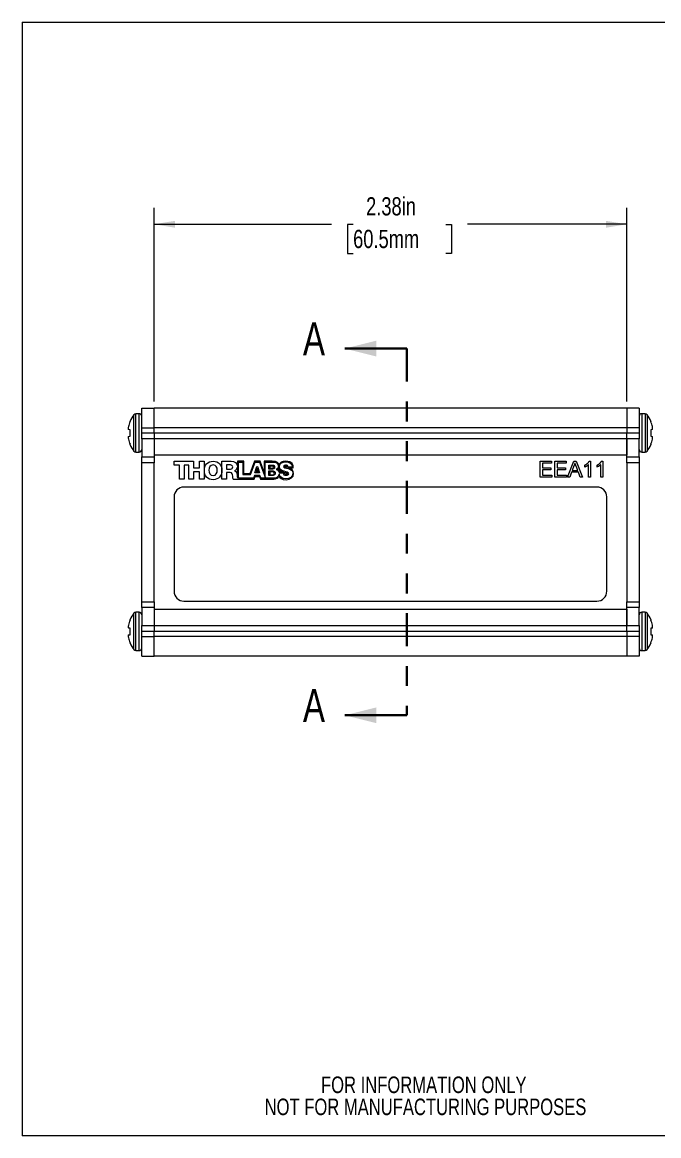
# Paper-space layout 'Inside Dim' of a CAD drawing. Header units: inches. Extents: x 0.04 to 7.3, y 0.02 to 5.63.
# Drawn here: x 0.04 to 3.25, y 0.02 to 5.63 of the extents above; entities that cross this region are included whole.
import ezdxf

# ---------------------------------------------------------------- set-up
doc = ezdxf.new("R2010")
doc.units = ezdxf.units.IN
doc.header["$MEASUREMENT"] = 0
doc.linetypes.add('PHANTOM', pattern=[0.5, 0.25, -0.05, 0.05, -0.05, 0.05, -0.05])
doc.styles.add('SLDTEXTSTYLE0', font='TXT', dxfattribs={"width": 0.75})
doc.dimstyles.new('SLDDIMSTYLE0', dxfattribs={"dimtxt": 0.091864, "dimasz": 0.104, "dimexe": 0, "dimexo": 0.0625, "dimgap": 0.022966, "dimtad": 0, "dimtih": 1, "dimtoh": 1, "dimrnd": 1e-09, "dimzin": 12, "dimdsep": 46, "dimtxsty": 'SLDTEXTSTYLE0', "dimsah": 1, "dimcen": 0.09, "dimadec": 0, "dimazin": 3, "dimtfac": 1, "dimtofl": 0, "dimtmove": 0, "dimatfit": 3, "dimfxl": 1, "dimfrac": 2, "dimtolj": 1, "dimtzin": 12, "dimarcsym": 0})

# ---------------------------------------------------------------- blocks, each defined once
blk = doc.blocks.new('SW_NOTE_4')
at = {"color": 0, "linetype": 'Continuous', "lineweight": 0, "ltscale": 0.666667, "char_height": 0.083333, "attachment_point": 2, "style": 'SLDTEXTSTYLE0'}
for s, insert in [('FOR INFORMATION ONLY', (0.6576, 0.1074)), ('NOT FOR MANUFACTURING PURPOSES', (0.6661, -0.0037))]:
    blk.add_mtext(s, dxfattribs=dict(at, insert=insert))
blk = doc.blocks.new('_D_8')
at = {"color": 7, "linetype": 'Continuous', "lineweight": 0, "ltscale": 0.666667}
for p, q in [((0.706, 3.723), (0.706, 4.6993)), ((3.086, 3.723), (3.086, 4.6993)), ((0.706, 4.616), (1.5992, 4.616)), ((1.708, 4.6153), (1.68, 4.6153)), ((1.68, 4.6153), (1.68, 4.4695)), ((2.1752, 4.6153), (2.2032, 4.6153)), ((2.2032, 4.6153), (2.2032, 4.4695)), ((3.086, 4.616), (2.284, 4.616)), ((1.68, 4.4695), (1.708, 4.4695)), ((2.2032, 4.4695), (2.1752, 4.4695))]:
    blk.add_line(p, q, dxfattribs=at)
for points in [[(0.706, 4.616), (0.81, 4.5987), (0.81, 4.6333)], [(3.086, 4.616), (2.982, 4.6333), (2.982, 4.5987)]]:
    blk.add_solid(points, dxfattribs=at)
at = {"color": 7, "linetype": 'Continuous', "lineweight": 0, "ltscale": 0.666667, "char_height": 0.09186, "attachment_point": 1, "style": 'SLDTEXTSTYLE0'}
for s, insert in [('2.38in', (1.7733, 4.7524)), ('60.5mm', (1.708, 4.5879))]:
    blk.add_mtext(s, dxfattribs=dict(at, insert=insert))

psp = doc.layouts.new('Inside Dim')

# ---------------------------------------------------------------- linework, layer by layer
at = {"color": 7, "linetype": 'Continuous', "lineweight": 0, "ltscale": 0.666667}
for p, q in [((0.0415, 5.6337), (7.2963, 5.6337)), ((0.0415, 5.6337), (0.0415, 0.0237)), ((7.2963, 0.0237), (0.0415, 0.0237))]:
    psp.add_line(p, q, dxfattribs=at)
at = {"color": 7, "linetype": 'Continuous', "lineweight": 30, "ltscale": 0.666667}
for p, q in [((1.9791, 3.9897), (1.6657, 3.9897)), ((1.9791, 2.1421), (1.6657, 2.1421))]:
    psp.add_line(p, q, dxfattribs=at)
at = {"color": 7, "linetype": 'PHANTOM', "lineweight": 30, "ltscale": 0.666667}
psp.add_line((1.9791, 3.9897), (1.9791, 2.1421), dxfattribs=at)
at = {"color": 155, "linetype": 'Continuous', "lineweight": 15, "ltscale": 0.666667}
for p, q in [((0.6035, 3.4731), (0.6035, 3.6562)), ((0.6135, 3.4682), (0.6135, 3.6612)), ((0.6302, 3.4682), (0.6302, 3.6612)), ((3.1617, 3.6612), (3.1617, 3.5647)), ((3.1784, 3.6612), (3.1784, 3.5647)), ((3.1885, 3.6562), (3.1885, 3.5647)), ((3.1617, 3.5647), (3.1617, 3.4682)), ((3.1784, 3.5647), (3.1784, 3.4682)), ((3.1885, 3.5647), (3.1885, 3.4731)), ((0.6035, 2.4731), (0.6035, 2.6562)), ((0.6135, 2.4682), (0.6135, 2.6612)), ((0.6302, 2.4682), (0.6302, 2.6612)), ((3.1617, 2.6612), (3.1617, 2.5647)), ((3.1784, 2.6612), (3.1784, 2.5647)), ((3.1885, 2.6562), (3.1885, 2.5647)), ((3.1617, 2.5647), (3.1617, 2.4682)), ((3.1784, 2.5647), (3.1784, 2.4682)), ((3.1885, 2.5647), (3.1885, 2.4731))]:
    psp.add_line(p, q, dxfattribs=at)
at = {"color": 7, "linetype": 'Continuous', "lineweight": 15, "ltscale": 0.666667}
for p, q in [((0.6302, 3.6612), (0.6135, 3.6612)), ((0.643, 3.6897), (0.706, 3.6897)), ((0.643, 3.5897), (0.643, 3.6897)), ((0.706, 3.5897), (0.706, 3.6897)), ((3.086, 3.6897), (0.706, 3.6897)), ((3.149, 3.6897), (3.086, 3.6897)), ((3.086, 3.6897), (3.086, 3.5897)), ((3.149, 3.6897), (3.149, 3.5897)), ((3.1784, 3.6612), (3.1617, 3.6612)), ((0.5764, 3.5965), (0.5762, 3.5952)), ((0.5842, 3.6215), (0.5842, 3.6239)), ((3.2077, 3.6239), (3.2077, 3.6215)), ((3.2158, 3.5952), (3.2155, 3.5965)), ((0.5762, 3.582), (0.5764, 3.5818)), ((0.5764, 3.5475), (0.5762, 3.5473)), ((0.5842, 3.5811), (0.5764, 3.5818)), ((0.5764, 3.5475), (0.5842, 3.5482)), ((0.5842, 3.5482), (0.5842, 3.5811)), ((0.643, 3.5897), (0.706, 3.5897)), ((0.643, 3.5645), (0.643, 3.5897)), ((0.643, 3.5645), (0.706, 3.5645)), ((0.643, 3.5353), (0.643, 3.5645)), ((0.706, 3.5353), (0.643, 3.5353)), ((0.643, 3.5353), (0.643, 3.444)), ((0.706, 3.5645), (0.706, 3.5897)), ((3.086, 3.5897), (0.706, 3.5897)), ((0.706, 3.5645), (0.706, 3.5353)), ((0.706, 3.5645), (3.086, 3.5645)), ((0.706, 3.5353), (0.706, 3.444)), ((3.086, 3.5353), (0.706, 3.5353)), ((0.706, 3.5353), (0.706, 3.4522)), ((3.149, 3.5897), (3.086, 3.5897)), ((3.086, 3.5897), (3.086, 3.5645)), ((3.086, 3.5645), (3.149, 3.5645)), ((3.086, 3.5353), (3.086, 3.5645)), ((3.149, 3.5353), (3.086, 3.5353)), ((3.086, 3.444), (3.086, 3.5353)), ((3.086, 3.5353), (3.086, 3.4522)), ((3.149, 3.5897), (3.149, 3.5645)), ((3.149, 3.5645), (3.149, 3.5353)), ((3.149, 3.444), (3.149, 3.5353)), ((3.2155, 3.5818), (3.2077, 3.5811)), ((3.2077, 3.5811), (3.2077, 3.5482)), ((3.2077, 3.5482), (3.2155, 3.5475)), ((3.2155, 3.5818), (3.2158, 3.582)), ((3.2158, 3.5473), (3.2155, 3.5475)), ((0.5762, 3.5341), (0.5764, 3.5328)), ((0.5842, 3.5054), (0.5842, 3.5078)), ((3.086, 3.5207), (3.0861, 3.5209)), ((3.2077, 3.5078), (3.2077, 3.5054)), ((0.6135, 3.4682), (0.6302, 3.4682)), ((0.643, 3.444), (0.706, 3.444)), ((0.643, 3.4148), (0.643, 3.444)), ((3.086, 3.4522), (0.706, 3.4522)), ((0.706, 3.444), (0.706, 3.4148)), ((2.6506, 3.4222), (2.707, 3.4222)), ((2.6506, 3.3422), (2.6506, 3.4222)), ((2.707, 3.4222), (2.707, 3.4129)), ((2.7244, 3.3422), (2.7244, 3.4222)), ((2.7244, 3.4222), (2.7808, 3.4222)), ((2.7808, 3.4222), (2.7808, 3.4129)), ((2.7873, 3.3422), (2.8191, 3.4222)), ((2.8191, 3.4222), (2.8318, 3.4222)), ((2.8318, 3.4222), (2.8636, 3.3422)), ((2.8973, 3.4222), (2.9039, 3.4222)), ((2.9039, 3.4222), (2.9039, 3.3422)), ((2.9588, 3.4222), (2.9655, 3.4222)), ((2.9655, 3.4222), (2.9655, 3.3422)), ((3.086, 3.444), (3.149, 3.444)), ((3.086, 3.4148), (3.086, 3.444)), ((3.149, 3.444), (3.149, 3.4148)), ((3.1617, 3.4682), (3.1784, 3.4682)), ((0.706, 3.4148), (0.643, 3.4148)), ((0.643, 2.7145), (0.643, 3.4148)), ((0.706, 2.7145), (0.706, 3.4148)), ((0.806, 3.4218), (0.9041, 3.4218)), ((0.806, 3.4017), (0.806, 3.4218)), ((0.8328, 3.4017), (0.806, 3.4017)), ((0.8328, 3.3322), (0.8328, 3.4017)), ((0.8563, 3.4018), (0.8563, 3.3322)), ((0.8807, 3.4018), (0.8563, 3.4018)), ((0.8807, 3.3322), (0.8807, 3.4018)), ((0.9041, 3.4218), (0.9041, 3.3891)), ((0.9041, 3.3891), (0.935, 3.3891)), ((0.9041, 3.3691), (0.9041, 3.3322)), ((0.935, 3.3691), (0.9041, 3.3691)), ((0.935, 3.3891), (0.935, 3.4218)), ((0.935, 3.4218), (0.9585, 3.4218)), ((0.935, 3.3322), (0.935, 3.3691)), ((0.9585, 3.4218), (0.9585, 3.3322)), ((1.0473, 3.4218), (1.0933, 3.4218)), ((1.0473, 3.3322), (1.0473, 3.4218)), ((1.0895, 3.4032), (1.0708, 3.4032)), ((1.0708, 3.4032), (1.0708, 3.3829)), ((1.0708, 3.3829), (1.0905, 3.3829)), ((1.1107, 3.374), (1.1107, 3.3738)), ((1.1262, 3.4218), (1.1261, 3.3363)), ((1.1567, 3.4218), (1.1262, 3.4218)), ((1.1309, 3.4174), (1.152, 3.4174)), ((1.1309, 3.3364), (1.1309, 3.4174)), ((1.152, 3.4174), (1.152, 3.3547)), ((1.1567, 3.3579), (1.1567, 3.4218)), ((1.2119, 3.4218), (1.1874, 3.3579)), ((1.1909, 3.3547), (1.2145, 3.4174)), ((1.2396, 3.4218), (1.2119, 3.4218)), ((1.2131, 3.3636), (1.2237, 3.396)), ((1.2145, 3.4174), (1.2359, 3.4174)), ((1.2251, 3.3875), (1.2188, 3.3679)), ((1.2188, 3.3679), (1.2313, 3.3679)), ((1.2237, 3.396), (1.227, 3.396)), ((1.2313, 3.3679), (1.2251, 3.3875)), ((1.227, 3.396), (1.2372, 3.3636)), ((1.2359, 3.4174), (1.2645, 3.3419)), ((1.2603, 3.3659), (1.2396, 3.4218)), ((1.2999, 3.4218), (1.2603, 3.4218)), ((1.2603, 3.4218), (1.2603, 3.3659)), ((1.2645, 3.3419), (1.2645, 3.4174)), ((1.2645, 3.4174), (1.3025, 3.4174)), ((1.2838, 3.4021), (1.3026, 3.4021)), ((1.2838, 3.3825), (1.2838, 3.4021)), ((1.3026, 3.3825), (1.2838, 3.3825)), ((1.2838, 3.3731), (1.3047, 3.3731)), ((1.2838, 3.3505), (1.2838, 3.3731)), ((1.3035, 3.3689), (1.2878, 3.3689)), ((1.2878, 3.3689), (1.2878, 3.3543)), ((1.2879, 3.3978), (1.2879, 3.3865)), ((1.301, 3.3978), (1.2879, 3.3978)), ((1.2879, 3.3865), (1.301, 3.3865)), ((1.3581, 3.3675), (1.3377, 3.3675)), ((1.4019, 3.393), (1.3808, 3.393)), ((1.3818, 3.3887), (1.4065, 3.3887)), ((2.6619, 3.4129), (2.6619, 3.3883)), ((2.707, 3.4129), (2.6619, 3.4129)), ((2.6619, 3.3883), (2.7039, 3.3883)), ((2.6619, 3.3791), (2.6619, 3.3514)), ((2.7039, 3.3791), (2.6619, 3.3791)), ((2.7039, 3.3883), (2.7039, 3.3791)), ((2.7357, 3.4129), (2.7357, 3.3883)), ((2.7808, 3.4129), (2.7357, 3.4129)), ((2.7357, 3.3883), (2.7778, 3.3883)), ((2.7357, 3.3791), (2.7357, 3.3514)), ((2.7778, 3.3791), (2.7357, 3.3791)), ((2.7778, 3.3883), (2.7778, 3.3791)), ((2.8084, 3.3668), (2.7993, 3.3422)), ((2.8425, 3.3668), (2.8084, 3.3668)), ((2.82, 3.3981), (2.8118, 3.376)), ((2.8118, 3.376), (2.8391, 3.376)), ((2.8391, 3.376), (2.8313, 3.397)), ((2.8516, 3.3422), (2.8425, 3.3668)), ((2.8752, 3.3927), (2.8752, 3.4022)), ((2.8937, 3.3422), (2.8937, 3.4045)), ((2.9367, 3.3927), (2.9367, 3.4022)), ((2.9552, 3.3422), (2.9552, 3.4045)), ((3.149, 3.4148), (3.086, 3.4148)), ((3.086, 3.4148), (3.086, 2.7145)), ((3.149, 3.4148), (3.149, 2.7145)), ((0.8563, 3.3322), (0.8328, 3.3322)), ((0.9041, 3.3322), (0.8807, 3.3322)), ((0.9585, 3.3322), (0.935, 3.3322)), ((1.0708, 3.3322), (1.0473, 3.3322)), ((1.0708, 3.3648), (1.0708, 3.3322)), ((1.0886, 3.3648), (1.0708, 3.3648)), ((1.1044, 3.3322), (1.2089, 3.3322)), ((1.2058, 3.3364), (1.1309, 3.3364)), ((1.152, 3.3547), (1.1909, 3.3547)), ((1.1874, 3.3579), (1.1567, 3.3579)), ((1.212, 3.35), (1.2058, 3.3364)), ((1.2089, 3.3322), (1.2143, 3.3454)), ((1.2382, 3.35), (1.212, 3.35)), ((1.2372, 3.3636), (1.2131, 3.3636)), ((1.2143, 3.3454), (1.236, 3.3454)), ((1.236, 3.3454), (1.2411, 3.3322)), ((1.2442, 3.3363), (1.2382, 3.35)), ((1.2411, 3.3322), (1.3081, 3.3322)), ((1.3035, 3.3363), (1.2442, 3.3363)), ((1.3047, 3.3505), (1.2838, 3.3505)), ((1.2878, 3.3543), (1.3035, 3.3543)), ((1.335, 3.3637), (1.3552, 3.3637)), ((2.709, 3.3422), (2.6506, 3.3422)), ((2.6619, 3.3514), (2.709, 3.3514)), ((2.709, 3.3514), (2.709, 3.3422)), ((2.7829, 3.3422), (2.7244, 3.3422)), ((2.7357, 3.3514), (2.7829, 3.3514)), ((2.7829, 3.3514), (2.7829, 3.3422)), ((2.7993, 3.3422), (2.7873, 3.3422)), ((2.8636, 3.3422), (2.8516, 3.3422)), ((2.9039, 3.3422), (2.8937, 3.3422)), ((2.9655, 3.3422), (2.9552, 3.3422)), ((2.936, 3.2922), (0.856, 3.2922)), ((0.806, 3.2422), (0.806, 2.7672)), ((2.986, 2.7672), (2.986, 3.2422)), ((0.643, 2.7145), (0.706, 2.7145)), ((0.643, 2.6853), (0.643, 2.7145)), ((0.706, 2.7145), (0.706, 2.6853)), ((0.856, 2.7172), (2.936, 2.7172)), ((3.086, 2.7145), (3.149, 2.7145)), ((3.086, 2.6853), (3.086, 2.7145)), ((3.149, 2.7145), (3.149, 2.6853)), ((0.6302, 2.6612), (0.6135, 2.6612)), ((0.706, 2.6853), (0.643, 2.6853)), ((0.643, 2.6853), (0.643, 2.594)), ((0.706, 2.6853), (0.706, 2.594)), ((0.706, 2.6772), (3.086, 2.6772)), ((0.706, 2.6772), (0.706, 2.594)), ((3.149, 2.6853), (3.086, 2.6853)), ((3.086, 2.594), (3.086, 2.6853)), ((3.086, 2.6772), (3.086, 2.594)), ((3.149, 2.594), (3.149, 2.6853)), ((3.1784, 2.6612), (3.1617, 2.6612)), ((0.5764, 2.5965), (0.5762, 2.5952)), ((0.5762, 2.582), (0.5764, 2.5818)), ((0.5842, 2.5811), (0.5764, 2.5818)), ((0.5842, 2.6215), (0.5842, 2.6239)), ((0.5842, 2.5482), (0.5842, 2.5811)), ((0.643, 2.594), (0.706, 2.594)), ((0.643, 2.5648), (0.643, 2.594)), ((0.7062, 2.6066), (0.706, 2.607)), ((0.706, 2.594), (0.706, 2.5648)), ((0.706, 2.594), (3.086, 2.594)), ((3.086, 2.594), (3.149, 2.594)), ((3.086, 2.5648), (3.086, 2.594)), ((3.149, 2.594), (3.149, 2.5648)), ((3.2077, 2.6239), (3.2077, 2.6215)), ((3.2155, 2.5818), (3.2077, 2.5811)), ((3.2077, 2.5811), (3.2077, 2.5482)), ((3.2158, 2.5952), (3.2155, 2.5965)), ((3.2155, 2.5818), (3.2158, 2.582)), ((0.5764, 2.5475), (0.5762, 2.5473)), ((0.5762, 2.5341), (0.5764, 2.5328)), ((0.5764, 2.5475), (0.5842, 2.5482)), ((0.706, 2.5648), (0.643, 2.5648)), ((0.643, 2.5397), (0.643, 2.5648)), ((0.643, 2.5397), (0.706, 2.5397)), ((0.643, 2.4397), (0.643, 2.5397)), ((0.706, 2.5397), (0.706, 2.5648)), ((3.086, 2.5648), (0.706, 2.5648)), ((0.706, 2.4397), (0.706, 2.5397)), ((3.086, 2.5397), (0.706, 2.5397)), ((3.149, 2.5648), (3.086, 2.5648)), ((3.086, 2.5648), (3.086, 2.5397)), ((3.149, 2.5397), (3.086, 2.5397)), ((3.086, 2.5397), (3.086, 2.4397)), ((3.149, 2.5648), (3.149, 2.5397)), ((3.149, 2.5397), (3.149, 2.4397)), ((3.2077, 2.5482), (3.2155, 2.5475)), ((3.2158, 2.5473), (3.2155, 2.5475)), ((0.5842, 2.5054), (0.5842, 2.5078)), ((3.2077, 2.5078), (3.2077, 2.5054)), ((0.6135, 2.4682), (0.6302, 2.4682)), ((0.643, 2.4397), (0.706, 2.4397)), ((3.086, 2.4397), (0.706, 2.4397)), ((3.149, 2.4397), (3.086, 2.4397)), ((3.1617, 2.4682), (3.1784, 2.4682))]:
    psp.add_line(p, q, dxfattribs=at)
at = {"color": 7, "linetype": 'Continuous', "lineweight": 15, "ltscale": 0.444444}
for centre, radius, start, end in [((0.7209, 3.5647), 0.1489, 142.0475, 156.57), ((0.6135, 3.6484), 0.0128, 90, 142.0475), ((0.6302, 3.6484), 0.0128, 0, 90), ((3.1617, 3.6484), 0.0128, 90, 180), ((3.1784, 3.6484), 0.0128, 37.9525, 90), ((3.0711, 3.5647), 0.1489, 23.43, 37.9525), ((0.7004, 3.5754), 0.1258, 170.9434, 174.5667), ((0.7222, 3.5647), 0.1493, 157.6085, 167.6842), ((3.0697, 3.5647), 0.1493, 12.3158, 22.3915), ((3.0916, 3.5754), 0.1258, 5.4333, 9.0566), ((0.6006, 3.5912), 0.0261, 192.754, 200.4597), ((0.6006, 3.5381), 0.0261, 159.5403, 167.246), ((0.7004, 3.5539), 0.1258, 185.4333, 189.0566), ((3.1913, 3.5912), 0.0261, 339.5403, 347.246), ((3.1913, 3.5381), 0.0261, 12.754, 20.4597), ((3.0916, 3.5539), 0.1258, 350.9434, 354.5667), ((0.7222, 3.5646), 0.1493, 192.3158, 202.3915), ((0.7209, 3.5647), 0.1489, 203.43, 217.9525), ((0.6302, 3.4809), 0.0128, 270, 0), ((3.1617, 3.4809), 0.0128, 180, 270), ((3.0711, 3.5647), 0.1489, 322.0475, 336.57), ((3.0697, 3.5646), 0.1493, 337.6085, 347.6842), ((0.6135, 3.4809), 0.0128, 217.9525, 270), ((3.1784, 3.4809), 0.0128, 270, 322.0475), ((0.856, 3.2422), 0.05, 90, 180), ((2.936, 3.2422), 0.05, 0, 90), ((0.856, 2.7672), 0.05, 180, 270), ((2.936, 2.7672), 0.05, 270, 0), ((0.7209, 2.5647), 0.1489, 142.0475, 156.57), ((0.6135, 2.6484), 0.0128, 90, 142.0475), ((0.6302, 2.6484), 0.0128, 0, 90), ((3.1617, 2.6484), 0.0128, 90, 180), ((3.1784, 2.6484), 0.0128, 37.9525, 90), ((3.0711, 2.5647), 0.1489, 23.43, 37.9525), ((0.7004, 2.5754), 0.1258, 170.9434, 174.5667), ((0.6006, 2.5912), 0.0261, 192.754, 200.4597), ((0.7222, 2.5647), 0.1493, 157.6085, 167.6842), ((3.0697, 2.5647), 0.1493, 12.3158, 22.3915), ((3.0916, 2.5754), 0.1258, 5.4333, 9.0566), ((3.1913, 2.5912), 0.0261, 339.5403, 347.246), ((0.6006, 2.5381), 0.0261, 159.5403, 167.246), ((0.7004, 2.5539), 0.1258, 185.4333, 189.0566), ((0.7222, 2.5646), 0.1493, 192.3158, 202.3915), ((3.0697, 2.5646), 0.1493, 337.6085, 347.6842), ((3.1913, 2.5381), 0.0261, 12.754, 20.4597), ((3.0916, 2.5539), 0.1258, 350.9434, 354.5667), ((0.7209, 2.5647), 0.1489, 203.43, 217.9525), ((0.6135, 2.4809), 0.0128, 217.9525, 270), ((0.6302, 2.4809), 0.0128, 270, 0), ((3.1617, 2.4809), 0.0128, 180, 270), ((3.1784, 2.4809), 0.0128, 270, 322.0475), ((3.0711, 2.5647), 0.1489, 322.0475, 336.57)]:
    psp.add_arc(centre, radius, start, end, dxfattribs=at)
at = {"color": 7, "linetype": 'Continuous', "lineweight": 15, "ltscale": 0.666667}
for points, knots in [([(0.5752, 3.5873), (0.5751, 3.587), (0.5751, 3.5863), (0.5751, 3.5857), (0.5752, 3.5855), (0.5752, 3.5854)], [0, 0, 0, 0, 0.427373, 0.85477, 1, 1, 1, 1]), ([(0.5752, 3.5439), (0.5751, 3.5437), (0.5751, 3.5433), (0.5751, 3.5426), (0.5752, 3.5421), (0.5752, 3.542)], [0, 0, 0, 0, 0.427373, 0.85477, 1, 1, 1, 1]), ([(3.2168, 3.5854), (3.2168, 3.5856), (3.2168, 3.586), (3.2168, 3.5867), (3.2168, 3.5872), (3.2168, 3.5873)], [0, 0, 0, 0, 0.427373, 0.85477, 1, 1, 1, 1]), ([(3.2168, 3.542), (3.2168, 3.5422), (3.2168, 3.5425), (3.2168, 3.543), (3.2168, 3.5434), (3.2168, 3.5437), (3.2168, 3.5438), (3.2168, 3.5439), (3.2168, 3.5439)], [0, 0, 0, 0, 0.210733, 0.427567, 0.638304, 0.855162, 0.927463, 1, 1, 1, 1]), ([(3.2155, 3.5328), (3.2155, 3.5329), (3.2156, 3.5331), (3.2156, 3.5335), (3.2157, 3.5338), (3.2157, 3.534), (3.2158, 3.5341)], [0, 0, 0, 0, 0.244221, 0.490624, 0.744068, 1, 1, 1, 1]), ([(1.0028, 3.4224), (1.0312, 3.4225), (1.0472, 3.4017), (1.0473, 3.3757), (1.0473, 3.3497), (1.0313, 3.329), (1.0029, 3.3289)], [0, 0, 0, 0, 1, 1, 1, 2, 2, 2, 2]), ([(2.8752, 3.4022), (2.8765, 3.4028), (2.879, 3.4041), (2.8826, 3.4064), (2.8859, 3.4088), (2.8889, 3.4114), (2.8917, 3.4141), (2.894, 3.4168), (2.8959, 3.4194), (2.8968, 3.4213), (2.8973, 3.4222)], [0, 0, 0, 0, 0.14267, 0.281194, 0.417328, 0.551215, 0.678738, 0.795014, 0.90199, 1, 1, 1, 1]), ([(2.9367, 3.4022), (2.938, 3.4028), (2.9405, 3.4041), (2.9441, 3.4064), (2.9474, 3.4088), (2.9505, 3.4114), (2.9532, 3.4141), (2.9555, 3.4168), (2.9574, 3.4194), (2.9584, 3.4213), (2.9588, 3.4222)], [0, 0, 0, 0, 0.14267, 0.281194, 0.417328, 0.551215, 0.678738, 0.795014, 0.90199, 1, 1, 1, 1]), ([(1.0029, 3.3289), (0.9746, 3.3289), (0.9586, 3.3497), (0.9586, 3.3757), (0.9586, 3.3758), (0.9586, 3.3758), (0.9586, 3.3759)], [2, 2, 2, 2, 3, 3, 3, 3.002118, 3.002118, 3.002118, 3.002118]), ([(2.8255, 3.4129), (2.8251, 3.4117), (2.8245, 3.4091), (2.8233, 3.4054), (2.8218, 3.4017), (2.8206, 3.3993), (2.82, 3.3981)], [0, 0, 0, 0, 0.247289, 0.496559, 0.746365, 1, 1, 1, 1]), ([(2.8313, 3.397), (2.831, 3.3978), (2.8305, 3.3994), (2.8296, 3.4017), (2.8288, 3.4039), (2.828, 3.406), (2.8273, 3.4079), (2.8267, 3.4097), (2.826, 3.4113), (2.8256, 3.4124), (2.8255, 3.4129)], [0, 0, 0, 0, 0.153148, 0.299433, 0.436426, 0.565671, 0.686508, 0.799269, 0.903395, 1, 1, 1, 1]), ([(2.8937, 3.4045), (2.8931, 3.4039), (2.8918, 3.4027), (2.8898, 3.4011), (2.8874, 3.3994), (2.8849, 3.3978), (2.8823, 3.3962), (2.8799, 3.3948), (2.8775, 3.3936), (2.8759, 3.393), (2.8752, 3.3927)], [0, 0, 0, 0, 0.111676, 0.232107, 0.362335, 0.502156, 0.641506, 0.771086, 0.890156, 1, 1, 1, 1]), ([(2.9552, 3.4045), (2.9546, 3.4039), (2.9534, 3.4027), (2.9513, 3.4011), (2.949, 3.3994), (2.9465, 3.3978), (2.9439, 3.3962), (2.9414, 3.3948), (2.939, 3.3936), (2.9375, 3.393), (2.9367, 3.3927)], [0, 0, 0, 0, 0.111676, 0.232107, 0.362335, 0.502156, 0.641506, 0.771086, 0.890156, 1, 1, 1, 1]), ([(0.5752, 2.5873), (0.5751, 2.587), (0.5751, 2.5863), (0.5751, 2.5857), (0.5752, 2.5855), (0.5752, 2.5854)], [0, 0, 0, 0, 0.427373, 0.85477, 1, 1, 1, 1]), ([(3.0865, 2.608), (3.0863, 2.6077), (3.0862, 2.6073), (3.086, 2.607), (3.086, 2.607)], [0, 0, 0, 0, 0.957407, 1, 1, 1, 1]), ([(3.2168, 2.5854), (3.2168, 2.5856), (3.2168, 2.586), (3.2168, 2.5867), (3.2168, 2.5872), (3.2168, 2.5873)], [0, 0, 0, 0, 0.427373, 0.85477, 1, 1, 1, 1]), ([(0.5752, 2.5439), (0.5751, 2.5437), (0.5751, 2.5433), (0.5751, 2.5426), (0.5752, 2.5421), (0.5752, 2.542)], [0, 0, 0, 0, 0.427373, 0.85477, 1, 1, 1, 1]), ([(3.2155, 2.5328), (3.2155, 2.5329), (3.2156, 2.5331), (3.2156, 2.5335), (3.2157, 2.5338), (3.2157, 2.534), (3.2158, 2.5341)], [0, 0, 0, 0, 0.244221, 0.490624, 0.744068, 1, 1, 1, 1]), ([(3.2168, 2.542), (3.2168, 2.5422), (3.2168, 2.5425), (3.2168, 2.543), (3.2168, 2.5434), (3.2168, 2.5437), (3.2168, 2.5438), (3.2168, 2.5439), (3.2168, 2.5439)], [0, 0, 0, 0, 0.210733, 0.427567, 0.638304, 0.855162, 0.927463, 1, 1, 1, 1])]:
    psp.add_open_spline(points, degree=3, knots=knots, dxfattribs=at)
for points in [[(0.9586, 3.3759), (0.9586, 3.4017), (0.9745, 3.4223), (1.0028, 3.4224)], [(1.3691, 3.4227), (1.3489, 3.4227), (1.3388, 3.4128), (1.3348, 3.4056)], [(1.4065, 3.3887), (1.4065, 3.4017), (1.4039, 3.4227), (1.3691, 3.4227)], [(1.0028, 3.4037), (0.9877, 3.4037), (0.9819, 3.3903), (0.9819, 3.377)], [(0.9819, 3.377), (0.9819, 3.3637), (0.9877, 3.3504), (1.0028, 3.3504)], [(1.0237, 3.377), (1.0237, 3.3903), (1.0179, 3.4037), (1.0028, 3.4037)], [(1.0028, 3.3504), (1.0179, 3.3504), (1.0237, 3.3637), (1.0237, 3.377)], [(1.1013, 3.3935), (1.1013, 3.4001), (1.096, 3.4032), (1.0895, 3.4032)], [(1.0905, 3.3829), (1.0975, 3.3829), (1.1013, 3.3867), (1.1013, 3.3935)], [(1.0933, 3.4218), (1.1091, 3.4218), (1.1248, 3.4146), (1.1248, 3.3965)], [(1.1248, 3.3965), (1.1248, 3.3869), (1.1201, 3.3777), (1.1107, 3.374)], [(1.1107, 3.3738), (1.1203, 3.3715), (1.123, 3.3608), (1.1238, 3.3523)], [(1.3348, 3.4056), (1.331, 3.4128), (1.3288, 3.4218), (1.2999, 3.4218)], [(1.308, 3.3921), (1.308, 3.3964), (1.3046, 3.3978), (1.301, 3.3978)], [(1.301, 3.3865), (1.3039, 3.3865), (1.308, 3.3879), (1.308, 3.3921)], [(1.3025, 3.4174), (1.3164, 3.4176), (1.3318, 3.414), (1.3318, 3.3971)], [(1.3026, 3.4021), (1.3077, 3.4021), (1.3125, 3.3996), (1.3125, 3.3922)], [(1.3125, 3.3922), (1.3125, 3.3849), (1.3068, 3.3825), (1.3026, 3.3825)], [(1.3117, 3.3615), (1.3117, 3.3671), (1.3077, 3.3689), (1.3035, 3.3689)], [(1.3047, 3.3731), (1.3103, 3.3731), (1.3157, 3.3703), (1.3157, 3.3617)], [(1.3318, 3.3971), (1.3318, 3.3899), (1.3275, 3.384), (1.3211, 3.3808)], [(1.3211, 3.3808), (1.3291, 3.3785), (1.3342, 3.372), (1.335, 3.3637)], [(1.3291, 3.3812), (1.3307, 3.3831), (1.3332, 3.3851), (1.3341, 3.3884)], [(1.3377, 3.3675), (1.3377, 3.3736), (1.3324, 3.3789), (1.3291, 3.3812)], [(1.3341, 3.3884), (1.3341, 3.3789), (1.343, 3.3717), (1.3542, 3.3686)], [(1.3364, 3.3945), (1.3364, 3.4121), (1.3542, 3.419), (1.3695, 3.419)], [(1.3601, 3.3712), (1.3486, 3.3745), (1.3364, 3.3797), (1.3364, 3.3945)], [(1.3542, 3.3686), (1.3555, 3.3683), (1.3568, 3.3679), (1.3581, 3.3675)], [(1.3678, 3.4028), (1.3632, 3.4028), (1.3575, 3.4012), (1.3575, 3.3959)], [(1.3575, 3.3959), (1.3575, 3.3896), (1.3692, 3.3885), (1.381, 3.3852)], [(1.3587, 3.3673), (1.3686, 3.3645), (1.3786, 3.3611), (1.3781, 3.359)], [(1.3667, 3.356), (1.3588, 3.3581), (1.3587, 3.3625), (1.3587, 3.3673)], [(1.3834, 3.3594), (1.3834, 3.3666), (1.3718, 3.3679), (1.3601, 3.3712)], [(1.3621, 3.3957), (1.3621, 3.3968), (1.367, 3.3975), (1.3694, 3.3974)], [(1.3764, 3.39), (1.3651, 3.3928), (1.3621, 3.3933), (1.3621, 3.3957)], [(1.3808, 3.393), (1.3812, 3.4004), (1.3742, 3.4028), (1.3678, 3.4028)], [(1.3694, 3.3974), (1.3742, 3.3972), (1.3757, 3.3963), (1.3762, 3.3933)], [(1.3695, 3.419), (1.3856, 3.419), (1.4018, 3.4112), (1.4019, 3.393)], [(1.3762, 3.3933), (1.3764, 3.3922), (1.3764, 3.3915), (1.3764, 3.39)], [(1.381, 3.3852), (1.3927, 3.3819), (1.4046, 3.3765), (1.4046, 3.3619)], [(1.3824, 3.3885), (1.3822, 3.3886), (1.382, 3.3886), (1.3818, 3.3887)], [(1.4082, 3.3597), (1.4085, 3.3774), (1.3985, 3.3839), (1.3824, 3.3885)], [(1.1017, 3.3465), (1.1011, 3.3555), (1.0996, 3.3648), (1.0886, 3.3648)], [(1.1044, 3.3322), (1.1023, 3.3352), (1.102, 3.344), (1.1017, 3.3465)], [(1.1238, 3.3523), (1.1241, 3.3495), (1.1246, 3.3415), (1.1261, 3.3363)], [(1.3035, 3.3543), (1.307, 3.3543), (1.3117, 3.3561), (1.3117, 3.3615)], [(1.3347, 3.3571), (1.3326, 3.3417), (1.3194, 3.3363), (1.3035, 3.3363)], [(1.3157, 3.3617), (1.3157, 3.3533), (1.3093, 3.3505), (1.3047, 3.3505)], [(1.3081, 3.3322), (1.3201, 3.3324), (1.3312, 3.338), (1.3346, 3.3464)], [(1.3346, 3.3464), (1.3377, 3.338), (1.3487, 3.3293), (1.3705, 3.3288)], [(1.3692, 3.3338), (1.3528, 3.3338), (1.338, 3.3413), (1.3347, 3.3571)], [(1.3552, 3.3637), (1.3556, 3.3542), (1.3615, 3.3512), (1.3705, 3.3512)], [(1.3781, 3.359), (1.3771, 3.355), (1.3742, 3.3539), (1.3667, 3.356)], [(1.4046, 3.3619), (1.4046, 3.3415), (1.3871, 3.3338), (1.3692, 3.3338)], [(1.3705, 3.3288), (1.3922, 3.329), (1.4083, 3.3423), (1.4082, 3.3597)], [(1.3705, 3.3512), (1.3768, 3.3512), (1.3834, 3.3534), (1.3834, 3.3594)]]:
    psp.add_open_spline(points, degree=3, dxfattribs=at)
at = {"color": 7, "linetype": 'Continuous', "lineweight": 30, "ltscale": 0.666667}
for points in [[(1.6657, 3.9897), (1.8257, 3.9497), (1.8257, 4.0297)], [(1.6657, 2.1421), (1.8257, 2.1021), (1.8257, 2.1821)]]:
    psp.add_solid(points, dxfattribs=at)

# ---------------------------------------------------------------- block references
at = {"color": 7, "linetype": 'Continuous', "lineweight": 0, "ltscale": 0.666667}
psp.add_blockref('SW_NOTE_4', (1.4064, 0.2146), dxfattribs=at)

# ---------------------------------------------------------------- texts
at = {"color": 7, "linetype": 'Continuous', "ltscale": 0.666667, "char_height": 0.1667, "attachment_point": 1, "style": 'SLDTEXTSTYLE0'}
for insert in [(1.455, 4.1218), (1.455, 2.2742)]:
    psp.add_mtext('A', dxfattribs=dict(at, insert=insert))

# ---------------------------------------------------------------- dimensions: what is measured, and where the dimension line sits
at = {"color": 7, "linetype": 'Continuous', "lineweight": 0, "ltscale": 0.666667}
dim = psp.add_linear_dim(base=(3.086, 4.616), p1=(0.706, 3.6897), p2=(3.086, 3.6897), dimstyle='SLDDIMSTYLE0', dxfattribs=at)
dim.commit()
dim.dimension.update_dxf_attribs({"geometry": '_D_8', "text_midpoint": (1.9416, 4.616), "dimtype": 160})

doc.saveas('drawing.dxf')
